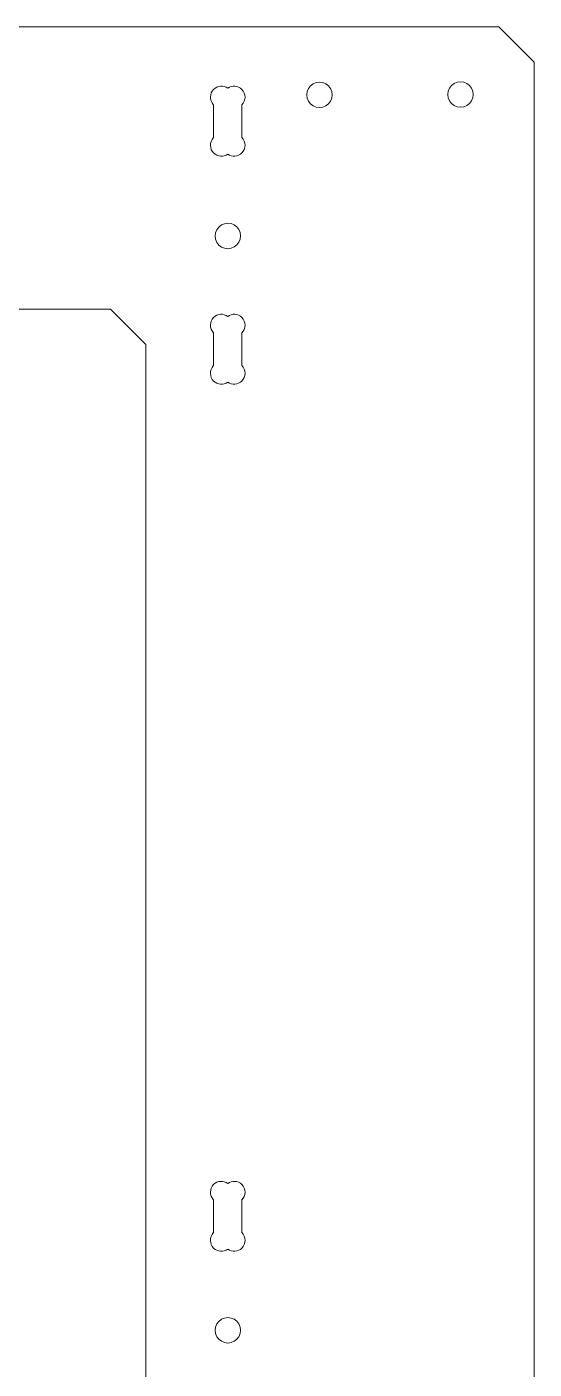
# Model space of a CAD drawing. Header units: millimetres. Extents: x -185 to 185, y -307 to 310.
# Drawn here: x 113.2 to 185, y -127.2 to 62.9 of the extents above; entities that cross this region are included whole.
import ezdxf

# ---------------------------------------------------------------- set-up
doc = ezdxf.new("R2010")
doc.units = ezdxf.units.MM
doc.header["$MEASUREMENT"] = 0
doc.layers.add('Layer 1', color=7, linetype='Continuous')
doc.layers.add('layer_1', color=7, linetype='Continuous')

msp = doc.modelspace()

# ---------------------------------------------------------------- linework, layer by layer
at = {"layer": 'Layer 1', "color": 250, "lineweight": 9}
for points, knots in [([(185.0211, -302.1421), (185.0211, -302.1421), (185.0211, 57.8579), (185.0211, 57.8579), (185.0211, 57.8579), (185.0211, 57.8579), (180.0211, 62.8579), (180.0211, 62.8579), (180.0211, 62.8579), (180.0211, 62.8579), (-179.9789, 62.8579), (-179.9789, 62.8579), (-179.9789, 62.8579), (-179.9789, 62.8579), (-184.9789, 57.8579), (-184.9789, 57.8579), (-184.9789, 57.8579), (-184.9789, 57.8579), (-184.9789, -302.3338), (-184.9789, -302.3338), (-184.9789, -302.3338), (-184.9789, -302.3338), (-179.9789, -307.1421), (-179.9789, -307.1421), (-179.9789, -307.1421), (-179.9789, -307.1421), (-159.9789, -307.1421), (-159.9789, -307.1421), (-159.9789, -307.1421), (-159.9789, -307.1421), (-157.9789, -305.1421), (-157.9789, -305.1421), (-157.9789, -305.1421), (-157.9789, -305.1421), (158.0211, -305.1421), (158.0211, -305.1421), (158.0211, -305.1421), (158.0211, -305.1421), (160.0211, -307.1421), (160.0211, -307.1421), (160.0211, -307.1421), (160.0211, -307.1421), (180.0211, -307.1421), (180.0211, -307.1421), (180.0211, -307.1421), (180.0211, -307.1421), (185.0211, -302.1421), (185.0211, -302.1421), (185.0211, -302.1421), (185.0211, -302.1421), (185.0211, -302.1421), (185.0211, -302.1421)], [0, 0, 0, 0, 0.07142857, 0.07142857, 0.07142857, 0.07142857, 0.14285714, 0.14285714, 0.14285714, 0.14285714, 0.21428571, 0.21428571, 0.21428571, 0.21428571, 0.28571429, 0.28571429, 0.28571429, 0.28571429, 0.35714286, 0.35714286, 0.35714286, 0.35714286, 0.42857143, 0.42857143, 0.42857143, 0.42857143, 0.5, 0.5, 0.5, 0.5, 0.57142857, 0.57142857, 0.57142857, 0.57142857, 0.64285714, 0.64285714, 0.64285714, 0.64285714, 0.71428571, 0.71428571, 0.71428571, 0.71428571, 0.78571429, 0.78571429, 0.78571429, 0.78571429, 0.85714286, 0.85714286, 0.85714286, 0.85714286, 1, 1, 1, 1]), ([(139.626, 47.1878), (139.626, 47.1878), (139.626, 51.8038), (139.626, 51.8038), (139.626, 51.8038), (139.6096, 51.8202), (139.5938, 51.8368), (139.5783, 51.8538), (139.5783, 51.8538), (139.0212, 52.4619), (139.0371, 53.4069), (139.626, 53.9958), (139.626, 53.9958), (140.1708, 54.5406), (141.0203, 54.595), (141.626, 54.159), (141.626, 54.159), (142.2317, 54.595), (143.0812, 54.5406), (143.626, 53.9958), (143.626, 53.9958), (144.2313, 53.3905), (144.2313, 52.4091), (143.626, 51.8038), (143.626, 51.8038), (143.626, 51.8038), (143.626, 47.1878), (143.626, 47.1878), (143.626, 47.1878), (144.2313, 46.5825), (144.2313, 45.6011), (143.626, 44.9958), (143.626, 44.9958), (143.0812, 44.451), (142.2317, 44.3966), (141.626, 44.8326), (141.626, 44.8326), (141.0203, 44.3966), (140.1708, 44.451), (139.626, 44.9958), (139.626, 44.9958), (139.0371, 45.5847), (139.0212, 46.5297), (139.5783, 47.1378), (139.5783, 47.1378), (139.5938, 47.1548), (139.6096, 47.1714), (139.626, 47.1878)], [0, 0, 0, 0, 0.07692308, 0.07692308, 0.07692308, 0.07692308, 0.15384615, 0.15384615, 0.15384615, 0.15384615, 0.23076923, 0.23076923, 0.23076923, 0.23076923, 0.30769231, 0.30769231, 0.30769231, 0.30769231, 0.38461538, 0.38461538, 0.38461538, 0.38461538, 0.46153846, 0.46153846, 0.46153846, 0.46153846, 0.53846154, 0.53846154, 0.53846154, 0.53846154, 0.61538462, 0.61538462, 0.61538462, 0.61538462, 0.69230769, 0.69230769, 0.69230769, 0.69230769, 0.76923077, 0.76923077, 0.76923077, 0.76923077, 0.84615385, 0.84615385, 0.84615385, 0.84615385, 1, 1, 1, 1]), ([(139.626, 14.8878), (139.626, 14.8878), (139.626, 19.5038), (139.626, 19.5038), (139.626, 19.5038), (139.6096, 19.5202), (139.5938, 19.5368), (139.5783, 19.5538), (139.5783, 19.5538), (139.0212, 20.1619), (139.0371, 21.1069), (139.626, 21.6958), (139.626, 21.6958), (140.1708, 22.2406), (141.0203, 22.295), (141.626, 21.859), (141.626, 21.859), (142.2317, 22.295), (143.0812, 22.2406), (143.626, 21.6958), (143.626, 21.6958), (144.2313, 21.0905), (144.2313, 20.1091), (143.626, 19.5038), (143.626, 19.5038), (143.626, 19.5038), (143.626, 14.8878), (143.626, 14.8878), (143.626, 14.8878), (144.2313, 14.2825), (144.2313, 13.3011), (143.626, 12.6958), (143.626, 12.6958), (143.0812, 12.151), (142.2317, 12.0966), (141.626, 12.5326), (141.626, 12.5326), (141.0203, 12.0966), (140.1708, 12.151), (139.626, 12.6958), (139.626, 12.6958), (139.0371, 13.2847), (139.0212, 14.2297), (139.5783, 14.8378), (139.5783, 14.8378), (139.5938, 14.8548), (139.6096, 14.8714), (139.626, 14.8878)], [0, 0, 0, 0, 0.07692308, 0.07692308, 0.07692308, 0.07692308, 0.15384615, 0.15384615, 0.15384615, 0.15384615, 0.23076923, 0.23076923, 0.23076923, 0.23076923, 0.30769231, 0.30769231, 0.30769231, 0.30769231, 0.38461538, 0.38461538, 0.38461538, 0.38461538, 0.46153846, 0.46153846, 0.46153846, 0.46153846, 0.53846154, 0.53846154, 0.53846154, 0.53846154, 0.61538462, 0.61538462, 0.61538462, 0.61538462, 0.69230769, 0.69230769, 0.69230769, 0.69230769, 0.76923077, 0.76923077, 0.76923077, 0.76923077, 0.84615385, 0.84615385, 0.84615385, 0.84615385, 1, 1, 1, 1]), ([(139.626, -107.905), (139.626, -107.905), (139.626, -103.289), (139.626, -103.289), (139.626, -103.289), (139.6096, -103.2726), (139.5938, -103.256), (139.5783, -103.239), (139.5783, -103.239), (139.0212, -102.6309), (139.0371, -101.6859), (139.626, -101.097), (139.626, -101.097), (140.1708, -100.5522), (141.0203, -100.4978), (141.626, -100.9338), (141.626, -100.9338), (142.2317, -100.4978), (143.0812, -100.5522), (143.626, -101.097), (143.626, -101.097), (144.2313, -101.7023), (144.2313, -102.6837), (143.626, -103.289), (143.626, -103.289), (143.626, -103.289), (143.626, -107.905), (143.626, -107.905), (143.626, -107.905), (144.2313, -108.5103), (144.2313, -109.4917), (143.626, -110.097), (143.626, -110.097), (143.0812, -110.6418), (142.2317, -110.6962), (141.626, -110.2602), (141.626, -110.2602), (141.0203, -110.6962), (140.1708, -110.6418), (139.626, -110.097), (139.626, -110.097), (139.0371, -109.5081), (139.0212, -108.5631), (139.5783, -107.955), (139.5783, -107.955), (139.5938, -107.938), (139.6096, -107.9214), (139.626, -107.905)], [0, 0, 0, 0, 0.07692308, 0.07692308, 0.07692308, 0.07692308, 0.15384615, 0.15384615, 0.15384615, 0.15384615, 0.23076923, 0.23076923, 0.23076923, 0.23076923, 0.30769231, 0.30769231, 0.30769231, 0.30769231, 0.38461538, 0.38461538, 0.38461538, 0.38461538, 0.46153846, 0.46153846, 0.46153846, 0.46153846, 0.53846154, 0.53846154, 0.53846154, 0.53846154, 0.61538462, 0.61538462, 0.61538462, 0.61538462, 0.69230769, 0.69230769, 0.69230769, 0.69230769, 0.76923077, 0.76923077, 0.76923077, 0.76923077, 0.84615385, 0.84615385, 0.84615385, 0.84615385, 1, 1, 1, 1])]:
    msp.add_open_spline(points, degree=3, knots=knots, dxfattribs=at)
at = {"layer": 'layer_1', "color": 250, "lineweight": 9}
for points, knots in [([(154.629, 55.0434), (154.629, 55.0434), (155.0949, 54.9821), (155.0949, 54.9821), (155.0949, 54.9821), (155.0949, 54.9821), (155.5291, 54.8023), (155.5291, 54.8023), (155.5291, 54.8023), (155.5291, 54.8023), (155.9019, 54.5163), (155.9019, 54.5163), (155.9019, 54.5163), (155.9019, 54.5163), (156.188, 54.1436), (156.188, 54.1436), (156.188, 54.1436), (156.188, 54.1436), (156.3679, 53.7095), (156.3679, 53.7095), (156.3679, 53.7095), (156.3679, 53.7095), (156.4293, 53.2436), (156.4293, 53.2436), (156.4293, 53.2436), (156.4293, 53.2436), (156.368, 52.7777), (156.368, 52.7777), (156.368, 52.7777), (156.368, 52.7777), (156.1883, 52.3436), (156.1883, 52.3436), (156.1883, 52.3436), (156.1883, 52.3436), (155.9023, 51.9708), (155.9023, 51.9708), (155.9023, 51.9708), (155.9023, 51.9708), (155.5295, 51.6846), (155.5295, 51.6846), (155.5295, 51.6846), (155.5295, 51.6846), (155.0954, 51.5048), (155.0954, 51.5048), (155.0954, 51.5048), (155.0954, 51.5048), (154.6295, 51.4434), (154.6295, 51.4434), (154.6295, 51.4434), (154.6295, 51.4434), (154.1637, 51.5046), (154.1637, 51.5046), (154.1637, 51.5046), (154.1637, 51.5046), (153.7295, 51.6844), (153.7295, 51.6844), (153.7295, 51.6844), (153.7295, 51.6844), (153.3567, 51.9704), (153.3567, 51.9704), (153.3567, 51.9704), (153.3567, 51.9704), (153.0706, 52.3431), (153.0706, 52.3431), (153.0706, 52.3431), (153.0706, 52.3431), (152.8907, 52.7772), (152.8907, 52.7772), (152.8907, 52.7772), (152.8907, 52.7772), (152.8293, 53.2431), (152.8293, 53.2431), (152.8293, 53.2431), (152.8293, 53.2431), (152.8905, 53.709), (152.8905, 53.709), (152.8905, 53.709), (152.8905, 53.709), (153.0703, 54.1431), (153.0703, 54.1431), (153.0703, 54.1431), (153.0703, 54.1431), (153.3563, 54.516), (153.3563, 54.516), (153.3563, 54.516), (153.3563, 54.516), (153.7291, 54.8021), (153.7291, 54.8021), (153.7291, 54.8021), (153.7291, 54.8021), (154.1632, 54.982), (154.1632, 54.982), (154.1632, 54.982), (154.1632, 54.982), (154.629, 55.0434), (154.629, 55.0434), (154.629, 55.0434), (154.629, 55.0434), (154.629, 55.0434), (154.629, 55.0434)], [0, 0, 0, 0, 0.03846154, 0.03846154, 0.03846154, 0.03846154, 0.07692308, 0.07692308, 0.07692308, 0.07692308, 0.11538462, 0.11538462, 0.11538462, 0.11538462, 0.15384615, 0.15384615, 0.15384615, 0.15384615, 0.19230769, 0.19230769, 0.19230769, 0.19230769, 0.23076923, 0.23076923, 0.23076923, 0.23076923, 0.26923077, 0.26923077, 0.26923077, 0.26923077, 0.30769231, 0.30769231, 0.30769231, 0.30769231, 0.34615385, 0.34615385, 0.34615385, 0.34615385, 0.38461538, 0.38461538, 0.38461538, 0.38461538, 0.42307692, 0.42307692, 0.42307692, 0.42307692, 0.46153846, 0.46153846, 0.46153846, 0.46153846, 0.5, 0.5, 0.5, 0.5, 0.53846154, 0.53846154, 0.53846154, 0.53846154, 0.57692308, 0.57692308, 0.57692308, 0.57692308, 0.61538462, 0.61538462, 0.61538462, 0.61538462, 0.65384615, 0.65384615, 0.65384615, 0.65384615, 0.69230769, 0.69230769, 0.69230769, 0.69230769, 0.73076923, 0.73076923, 0.73076923, 0.73076923, 0.76923077, 0.76923077, 0.76923077, 0.76923077, 0.80769231, 0.80769231, 0.80769231, 0.80769231, 0.84615385, 0.84615385, 0.84615385, 0.84615385, 0.88461538, 0.88461538, 0.88461538, 0.88461538, 0.92307692, 0.92307692, 0.92307692, 0.92307692, 1, 1, 1, 1]), ([(176.3422, 53.7425), (176.3422, 53.7425), (176.4036, 53.2766), (176.4036, 53.2766), (176.4036, 53.2766), (176.4036, 53.2766), (176.3423, 52.8108), (176.3423, 52.8108), (176.3423, 52.8108), (176.3423, 52.8108), (176.1626, 52.3766), (176.1626, 52.3766), (176.1626, 52.3766), (176.1626, 52.3766), (175.8766, 52.0038), (175.8766, 52.0038), (175.8766, 52.0038), (175.8766, 52.0038), (175.5038, 51.7177), (175.5038, 51.7177), (175.5038, 51.7177), (175.5038, 51.7177), (175.0697, 51.5378), (175.0697, 51.5378), (175.0697, 51.5378), (175.0697, 51.5378), (174.6039, 51.4764), (174.6039, 51.4764), (174.6039, 51.4764), (174.6039, 51.4764), (174.138, 51.5376), (174.138, 51.5376), (174.138, 51.5376), (174.138, 51.5376), (173.7038, 51.7174), (173.7038, 51.7174), (173.7038, 51.7174), (173.7038, 51.7174), (173.331, 52.0034), (173.331, 52.0034), (173.331, 52.0034), (173.331, 52.0034), (173.0449, 52.3762), (173.0449, 52.3762), (173.0449, 52.3762), (173.0449, 52.3762), (172.865, 52.8103), (172.865, 52.8103), (172.865, 52.8103), (172.865, 52.8103), (172.8036, 53.2761), (172.8036, 53.2761), (172.8036, 53.2761), (172.8036, 53.2761), (172.8649, 53.742), (172.8649, 53.742), (172.8649, 53.742), (172.8649, 53.742), (173.0446, 54.1762), (173.0446, 54.1762), (173.0446, 54.1762), (173.0446, 54.1762), (173.3306, 54.549), (173.3306, 54.549), (173.3306, 54.549), (173.3306, 54.549), (173.7034, 54.8351), (173.7034, 54.8351), (173.7034, 54.8351), (173.7034, 54.8351), (174.1375, 55.015), (174.1375, 55.015), (174.1375, 55.015), (174.1375, 55.015), (174.6033, 55.0764), (174.6033, 55.0764), (174.6033, 55.0764), (174.6033, 55.0764), (175.0692, 55.0151), (175.0692, 55.0151), (175.0692, 55.0151), (175.0692, 55.0151), (175.5034, 54.8354), (175.5034, 54.8354), (175.5034, 54.8354), (175.5034, 54.8354), (175.8762, 54.5494), (175.8762, 54.5494), (175.8762, 54.5494), (175.8762, 54.5494), (176.1623, 54.1766), (176.1623, 54.1766), (176.1623, 54.1766), (176.1623, 54.1766), (176.3422, 53.7425), (176.3422, 53.7425), (176.3422, 53.7425), (176.3422, 53.7425), (176.3422, 53.7425), (176.3422, 53.7425)], [0, 0, 0, 0, 0.03846154, 0.03846154, 0.03846154, 0.03846154, 0.07692308, 0.07692308, 0.07692308, 0.07692308, 0.11538462, 0.11538462, 0.11538462, 0.11538462, 0.15384615, 0.15384615, 0.15384615, 0.15384615, 0.19230769, 0.19230769, 0.19230769, 0.19230769, 0.23076923, 0.23076923, 0.23076923, 0.23076923, 0.26923077, 0.26923077, 0.26923077, 0.26923077, 0.30769231, 0.30769231, 0.30769231, 0.30769231, 0.34615385, 0.34615385, 0.34615385, 0.34615385, 0.38461538, 0.38461538, 0.38461538, 0.38461538, 0.42307692, 0.42307692, 0.42307692, 0.42307692, 0.46153846, 0.46153846, 0.46153846, 0.46153846, 0.5, 0.5, 0.5, 0.5, 0.53846154, 0.53846154, 0.53846154, 0.53846154, 0.57692308, 0.57692308, 0.57692308, 0.57692308, 0.61538462, 0.61538462, 0.61538462, 0.61538462, 0.65384615, 0.65384615, 0.65384615, 0.65384615, 0.69230769, 0.69230769, 0.69230769, 0.69230769, 0.73076923, 0.73076923, 0.73076923, 0.73076923, 0.76923077, 0.76923077, 0.76923077, 0.76923077, 0.80769231, 0.80769231, 0.80769231, 0.80769231, 0.84615385, 0.84615385, 0.84615385, 0.84615385, 0.88461538, 0.88461538, 0.88461538, 0.88461538, 0.92307692, 0.92307692, 0.92307692, 0.92307692, 1, 1, 1, 1]), ([(143.438, 33.2531), (143.438, 33.2531), (143.3797, 32.7868), (143.3797, 32.7868), (143.3797, 32.7868), (143.3797, 32.7868), (143.2027, 32.3515), (143.2027, 32.3515), (143.2027, 32.3515), (143.2027, 32.3515), (142.9191, 31.9769), (142.9191, 31.9769), (142.9191, 31.9769), (142.9191, 31.9769), (142.5481, 31.6884), (142.5481, 31.6884), (142.5481, 31.6884), (142.5481, 31.6884), (142.1152, 31.5058), (142.1152, 31.5058), (142.1152, 31.5058), (142.1152, 31.5058), (141.6497, 31.4415), (141.6497, 31.4415), (141.6497, 31.4415), (141.6497, 31.4415), (141.1835, 31.4998), (141.1835, 31.4998), (141.1835, 31.4998), (141.1835, 31.4998), (140.7482, 31.6768), (140.7482, 31.6768), (140.7482, 31.6768), (140.7482, 31.6768), (140.3735, 31.9604), (140.3735, 31.9604), (140.3735, 31.9604), (140.3735, 31.9604), (140.0851, 32.3313), (140.0851, 32.3313), (140.0851, 32.3313), (140.0851, 32.3313), (139.9024, 32.7643), (139.9024, 32.7643), (139.9024, 32.7643), (139.9024, 32.7643), (139.8381, 33.2298), (139.8381, 33.2298), (139.8381, 33.2298), (139.8381, 33.2298), (139.8964, 33.696), (139.8964, 33.696), (139.8964, 33.696), (139.8964, 33.696), (140.0734, 34.1313), (140.0734, 34.1313), (140.0734, 34.1313), (140.0734, 34.1313), (140.357, 34.5059), (140.357, 34.5059), (140.357, 34.5059), (140.357, 34.5059), (140.728, 34.7944), (140.728, 34.7944), (140.728, 34.7944), (140.728, 34.7944), (141.1609, 34.977), (141.1609, 34.977), (141.1609, 34.977), (141.1609, 34.977), (141.6264, 35.0414), (141.6264, 35.0414), (141.6264, 35.0414), (141.6264, 35.0414), (142.0926, 34.9831), (142.0926, 34.9831), (142.0926, 34.9831), (142.0926, 34.9831), (142.5279, 34.8061), (142.5279, 34.8061), (142.5279, 34.8061), (142.5279, 34.8061), (142.9026, 34.5224), (142.9026, 34.5224), (142.9026, 34.5224), (142.9026, 34.5224), (143.191, 34.1515), (143.191, 34.1515), (143.191, 34.1515), (143.191, 34.1515), (143.3737, 33.7186), (143.3737, 33.7186), (143.3737, 33.7186), (143.3737, 33.7186), (143.438, 33.2531), (143.438, 33.2531), (143.438, 33.2531), (143.438, 33.2531), (143.438, 33.2531), (143.438, 33.2531)], [0, 0, 0, 0, 0.03846154, 0.03846154, 0.03846154, 0.03846154, 0.07692308, 0.07692308, 0.07692308, 0.07692308, 0.11538462, 0.11538462, 0.11538462, 0.11538462, 0.15384615, 0.15384615, 0.15384615, 0.15384615, 0.19230769, 0.19230769, 0.19230769, 0.19230769, 0.23076923, 0.23076923, 0.23076923, 0.23076923, 0.26923077, 0.26923077, 0.26923077, 0.26923077, 0.30769231, 0.30769231, 0.30769231, 0.30769231, 0.34615385, 0.34615385, 0.34615385, 0.34615385, 0.38461538, 0.38461538, 0.38461538, 0.38461538, 0.42307692, 0.42307692, 0.42307692, 0.42307692, 0.46153846, 0.46153846, 0.46153846, 0.46153846, 0.5, 0.5, 0.5, 0.5, 0.53846154, 0.53846154, 0.53846154, 0.53846154, 0.57692308, 0.57692308, 0.57692308, 0.57692308, 0.61538462, 0.61538462, 0.61538462, 0.61538462, 0.65384615, 0.65384615, 0.65384615, 0.65384615, 0.69230769, 0.69230769, 0.69230769, 0.69230769, 0.73076923, 0.73076923, 0.73076923, 0.73076923, 0.76923077, 0.76923077, 0.76923077, 0.76923077, 0.80769231, 0.80769231, 0.80769231, 0.80769231, 0.84615385, 0.84615385, 0.84615385, 0.84615385, 0.88461538, 0.88461538, 0.88461538, 0.88461538, 0.92307692, 0.92307692, 0.92307692, 0.92307692, 1, 1, 1, 1]), ([(130.0211, -262.1421), (130.0211, -262.1421), (125.0211, -267.1421), (125.0211, -267.1421), (125.0211, -267.1421), (125.0211, -267.1421), (95.0211, -267.1421), (95.0211, -267.1421), (95.0211, -267.1421), (95.0211, -267.1421), (90.0211, -272.1421), (90.0211, -272.1421), (90.0211, -272.1421), (90.0211, -272.1421), (90.0211, -287.2076), (90.0211, -287.2076), (90.0211, -287.2076), (90.0211, -287.2076), (89.8591, -288.4384), (89.8591, -288.4384), (89.8591, -288.4384), (89.8591, -288.4384), (89.3587, -289.6464), (89.3587, -289.6464), (89.3587, -289.6464), (89.3587, -289.6464), (88.5627, -290.6837), (88.5627, -290.6837), (88.5627, -290.6837), (88.5627, -290.6837), (87.5254, -291.4797), (87.5254, -291.4797), (87.5254, -291.4797), (87.5254, -291.4797), (86.3174, -291.98), (86.3174, -291.98), (86.3174, -291.98), (86.3174, -291.98), (85.0211, -292.1507), (85.0211, -292.1507), (85.0211, -292.1507), (85.0211, -292.1507), (83.7248, -291.98), (83.7248, -291.98), (83.7248, -291.98), (83.7248, -291.98), (82.5168, -291.4797), (82.5168, -291.4797), (82.5168, -291.4797), (82.5168, -291.4797), (81.4795, -290.6837), (81.4795, -290.6837), (81.4795, -290.6837), (81.4795, -290.6837), (80.6835, -289.6464), (80.6835, -289.6464), (80.6835, -289.6464), (80.6835, -289.6464), (80.1831, -288.4384), (80.1831, -288.4384), (80.1831, -288.4384), (80.1831, -288.4384), (80.0211, -287.2076), (80.0211, -287.2076), (80.0211, -287.2076), (80.0211, -287.2076), (80.0211, -272.1421), (80.0211, -272.1421), (80.0211, -272.1421), (80.0211, -272.1421), (75.0211, -267.1421), (75.0211, -267.1421), (75.0211, -267.1421), (75.0211, -267.1421), (30.0211, -267.1421), (30.0211, -267.1421), (30.0211, -267.1421), (30.0211, -267.1421), (5.0211, -292.1421), (5.0211, -292.1421), (5.0211, -292.1421), (5.0211, -292.1421), (-4.9789, -292.1421), (-4.9789, -292.1421), (-4.9789, -292.1421), (-4.9789, -292.1421), (-29.9789, -267.1421), (-29.9789, -267.1421), (-29.9789, -267.1421), (-29.9789, -267.1421), (-74.9789, -267.1421), (-74.9789, -267.1421), (-74.9789, -267.1421), (-74.9789, -267.1421), (-79.9789, -272.1421), (-79.9789, -272.1421), (-79.9789, -272.1421), (-79.9789, -272.1421), (-79.9789, -287.2076), (-79.9789, -287.2076), (-79.9789, -287.2076), (-79.9789, -287.2076), (-80.1409, -288.4384), (-80.1409, -288.4384), (-80.1409, -288.4384), (-80.1409, -288.4384), (-80.6413, -289.6464), (-80.6413, -289.6464), (-80.6413, -289.6464), (-80.6413, -289.6464), (-81.4372, -290.6837), (-81.4372, -290.6837), (-81.4372, -290.6837), (-81.4372, -290.6837), (-82.4746, -291.4797), (-82.4746, -291.4797), (-82.4746, -291.4797), (-82.4746, -291.4797), (-83.6825, -291.98), (-83.6825, -291.98), (-83.6825, -291.98), (-83.6825, -291.98), (-84.9789, -292.1507), (-84.9789, -292.1507), (-84.9789, -292.1507), (-84.9789, -292.1507), (-86.2752, -291.98), (-86.2752, -291.98), (-86.2752, -291.98), (-86.2752, -291.98), (-87.4832, -291.4797), (-87.4832, -291.4797), (-87.4832, -291.4797), (-87.4832, -291.4797), (-88.5205, -290.6837), (-88.5205, -290.6837), (-88.5205, -290.6837), (-88.5205, -290.6837), (-89.3165, -289.6464), (-89.3165, -289.6464), (-89.3165, -289.6464), (-89.3165, -289.6464), (-89.8168, -288.4384), (-89.8168, -288.4384), (-89.8168, -288.4384), (-89.8168, -288.4384), (-89.9789, -287.2076), (-89.9789, -287.2076), (-89.9789, -287.2076), (-89.9789, -287.2076), (-89.9789, -272.1421), (-89.9789, -272.1421), (-89.9789, -272.1421), (-89.9789, -272.1421), (-94.9789, -267.1421), (-94.9789, -267.1421), (-94.9789, -267.1421), (-94.9789, -267.1421), (-124.9789, -267.1421), (-124.9789, -267.1421), (-124.9789, -267.1421), (-124.9789, -267.1421), (-129.9789, -262.1421), (-129.9789, -262.1421), (-129.9789, -262.1421), (-129.9789, -262.1421), (-129.9789, 17.8579), (-129.9789, 17.8579), (-129.9789, 17.8579), (-129.9789, 17.8579), (-124.9789, 22.8579), (-124.9789, 22.8579), (-124.9789, 22.8579), (-124.9789, 22.8579), (125.0211, 22.8579), (125.0211, 22.8579), (125.0211, 22.8579), (125.0211, 22.8579), (130.0211, 17.8579), (130.0211, 17.8579), (130.0211, 17.8579), (130.0211, 17.8579), (130.0211, -262.1421), (130.0211, -262.1421), (130.0211, -262.1421), (130.0211, -262.1421), (130.0211, -262.1421), (130.0211, -262.1421)], [0, 0, 0, 0, 0.02083333, 0.02083333, 0.02083333, 0.02083333, 0.04166667, 0.04166667, 0.04166667, 0.04166667, 0.0625, 0.0625, 0.0625, 0.0625, 0.08333333, 0.08333333, 0.08333333, 0.08333333, 0.10416667, 0.10416667, 0.10416667, 0.10416667, 0.125, 0.125, 0.125, 0.125, 0.14583333, 0.14583333, 0.14583333, 0.14583333, 0.16666667, 0.16666667, 0.16666667, 0.16666667, 0.1875, 0.1875, 0.1875, 0.1875, 0.20833333, 0.20833333, 0.20833333, 0.20833333, 0.22916667, 0.22916667, 0.22916667, 0.22916667, 0.25, 0.25, 0.25, 0.25, 0.27083333, 0.27083333, 0.27083333, 0.27083333, 0.29166667, 0.29166667, 0.29166667, 0.29166667, 0.3125, 0.3125, 0.3125, 0.3125, 0.33333333, 0.33333333, 0.33333333, 0.33333333, 0.35416667, 0.35416667, 0.35416667, 0.35416667, 0.375, 0.375, 0.375, 0.375, 0.39583333, 0.39583333, 0.39583333, 0.39583333, 0.41666667, 0.41666667, 0.41666667, 0.41666667, 0.4375, 0.4375, 0.4375, 0.4375, 0.45833333, 0.45833333, 0.45833333, 0.45833333, 0.47916667, 0.47916667, 0.47916667, 0.47916667, 0.5, 0.5, 0.5, 0.5, 0.52083333, 0.52083333, 0.52083333, 0.52083333, 0.54166667, 0.54166667, 0.54166667, 0.54166667, 0.5625, 0.5625, 0.5625, 0.5625, 0.58333333, 0.58333333, 0.58333333, 0.58333333, 0.60416667, 0.60416667, 0.60416667, 0.60416667, 0.625, 0.625, 0.625, 0.625, 0.64583333, 0.64583333, 0.64583333, 0.64583333, 0.66666667, 0.66666667, 0.66666667, 0.66666667, 0.6875, 0.6875, 0.6875, 0.6875, 0.70833333, 0.70833333, 0.70833333, 0.70833333, 0.72916667, 0.72916667, 0.72916667, 0.72916667, 0.75, 0.75, 0.75, 0.75, 0.77083333, 0.77083333, 0.77083333, 0.77083333, 0.79166667, 0.79166667, 0.79166667, 0.79166667, 0.8125, 0.8125, 0.8125, 0.8125, 0.83333333, 0.83333333, 0.83333333, 0.83333333, 0.85416667, 0.85416667, 0.85416667, 0.85416667, 0.875, 0.875, 0.875, 0.875, 0.89583333, 0.89583333, 0.89583333, 0.89583333, 0.91666667, 0.91666667, 0.91666667, 0.91666667, 0.9375, 0.9375, 0.9375, 0.9375, 0.95833333, 0.95833333, 0.95833333, 0.95833333, 1, 1, 1, 1]), ([(143.4253, -121.747), (143.4253, -121.747), (143.364, -122.2129), (143.364, -122.2129), (143.364, -122.2129), (143.364, -122.2129), (143.1843, -122.647), (143.1843, -122.647), (143.1843, -122.647), (143.1843, -122.647), (142.8983, -123.0199), (142.8983, -123.0199), (142.8983, -123.0199), (142.8983, -123.0199), (142.5255, -123.306), (142.5255, -123.306), (142.5255, -123.306), (142.5255, -123.306), (142.0914, -123.4858), (142.0914, -123.4858), (142.0914, -123.4858), (142.0914, -123.4858), (141.6255, -123.5472), (141.6255, -123.5472), (141.6255, -123.5472), (141.6255, -123.5472), (141.1597, -123.486), (141.1597, -123.486), (141.1597, -123.486), (141.1597, -123.486), (140.7255, -123.3062), (140.7255, -123.3062), (140.7255, -123.3062), (140.7255, -123.3062), (140.3527, -123.0202), (140.3527, -123.0202), (140.3527, -123.0202), (140.3527, -123.0202), (140.0666, -122.6475), (140.0666, -122.6475), (140.0666, -122.6475), (140.0666, -122.6475), (139.8867, -122.2134), (139.8867, -122.2134), (139.8867, -122.2134), (139.8867, -122.2134), (139.8253, -121.7475), (139.8253, -121.7475), (139.8253, -121.7475), (139.8253, -121.7475), (139.8866, -121.2816), (139.8866, -121.2816), (139.8866, -121.2816), (139.8866, -121.2816), (140.0663, -120.8475), (140.0663, -120.8475), (140.0663, -120.8475), (140.0663, -120.8475), (140.3523, -120.4746), (140.3523, -120.4746), (140.3523, -120.4746), (140.3523, -120.4746), (140.7251, -120.1885), (140.7251, -120.1885), (140.7251, -120.1885), (140.7251, -120.1885), (141.1592, -120.0086), (141.1592, -120.0086), (141.1592, -120.0086), (141.1592, -120.0086), (141.625, -119.9472), (141.625, -119.9472), (141.625, -119.9472), (141.625, -119.9472), (142.0909, -120.0085), (142.0909, -120.0085), (142.0909, -120.0085), (142.0909, -120.0085), (142.5251, -120.1883), (142.5251, -120.1883), (142.5251, -120.1883), (142.5251, -120.1883), (142.8979, -120.4743), (142.8979, -120.4743), (142.8979, -120.4743), (142.8979, -120.4743), (143.184, -120.847), (143.184, -120.847), (143.184, -120.847), (143.184, -120.847), (143.3639, -121.2811), (143.3639, -121.2811), (143.3639, -121.2811), (143.3639, -121.2811), (143.4253, -121.747), (143.4253, -121.747), (143.4253, -121.747), (143.4253, -121.747), (143.4253, -121.747), (143.4253, -121.747)], [0, 0, 0, 0, 0.03846154, 0.03846154, 0.03846154, 0.03846154, 0.07692308, 0.07692308, 0.07692308, 0.07692308, 0.11538462, 0.11538462, 0.11538462, 0.11538462, 0.15384615, 0.15384615, 0.15384615, 0.15384615, 0.19230769, 0.19230769, 0.19230769, 0.19230769, 0.23076923, 0.23076923, 0.23076923, 0.23076923, 0.26923077, 0.26923077, 0.26923077, 0.26923077, 0.30769231, 0.30769231, 0.30769231, 0.30769231, 0.34615385, 0.34615385, 0.34615385, 0.34615385, 0.38461538, 0.38461538, 0.38461538, 0.38461538, 0.42307692, 0.42307692, 0.42307692, 0.42307692, 0.46153846, 0.46153846, 0.46153846, 0.46153846, 0.5, 0.5, 0.5, 0.5, 0.53846154, 0.53846154, 0.53846154, 0.53846154, 0.57692308, 0.57692308, 0.57692308, 0.57692308, 0.61538462, 0.61538462, 0.61538462, 0.61538462, 0.65384615, 0.65384615, 0.65384615, 0.65384615, 0.69230769, 0.69230769, 0.69230769, 0.69230769, 0.73076923, 0.73076923, 0.73076923, 0.73076923, 0.76923077, 0.76923077, 0.76923077, 0.76923077, 0.80769231, 0.80769231, 0.80769231, 0.80769231, 0.84615385, 0.84615385, 0.84615385, 0.84615385, 0.88461538, 0.88461538, 0.88461538, 0.88461538, 0.92307692, 0.92307692, 0.92307692, 0.92307692, 1, 1, 1, 1])]:
    msp.add_open_spline(points, degree=3, knots=knots, dxfattribs=at)

doc.saveas('drawing.dxf')
